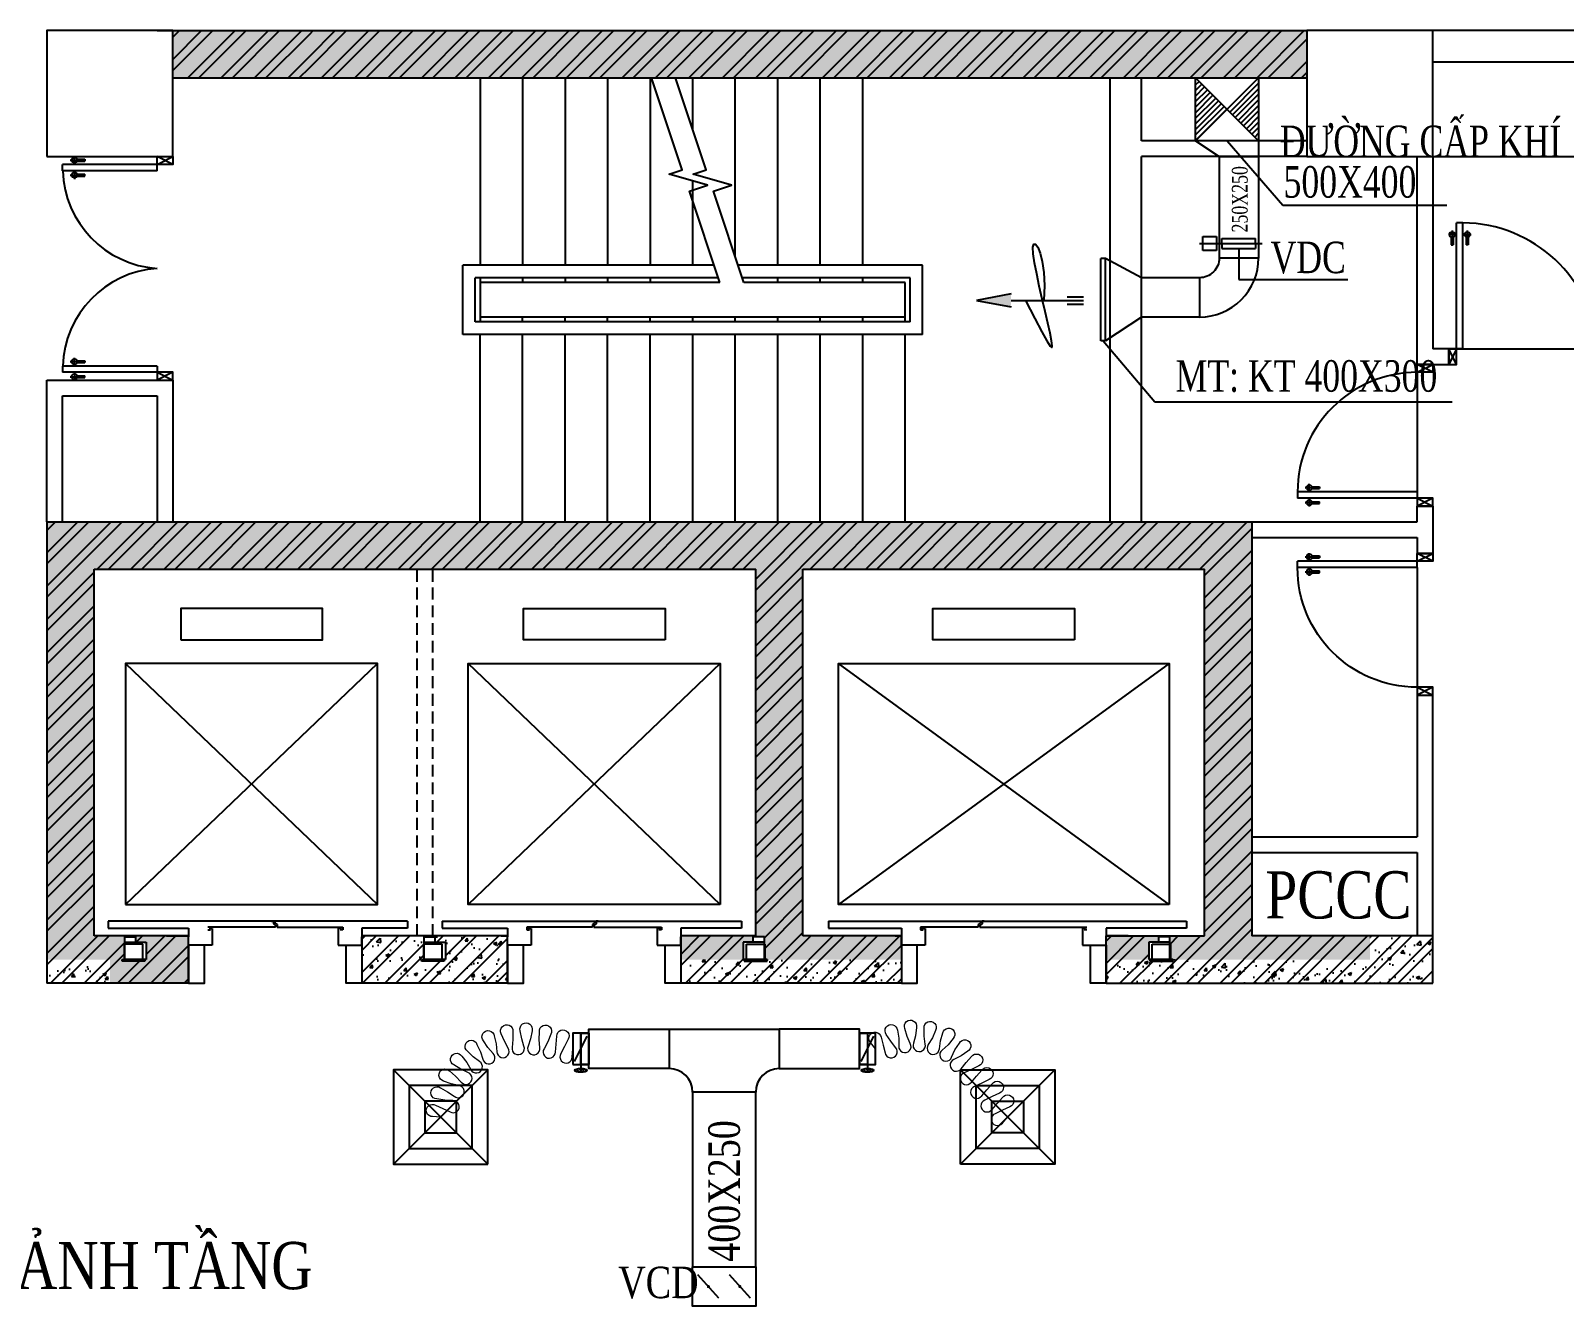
# Model space of a CAD drawing. Header units: metres. Extents: x 352651 to 1421851, y -87441 to -24441.
# Drawn here: x 1094679 to 1104416, y -56524 to -48460 of the extents above; entities that cross this region are included whole.
import ezdxf
from ezdxf.enums import TextEntityAlignment as Align

# ---------------------------------------------------------------- set-up
doc = ezdxf.new("R2010")
doc.units = ezdxf.units.M
doc.header["$LTSCALE"] = 300
doc.header["$MEASUREMENT"] = 0
doc.linetypes.add('DASHED2', pattern=[0.375, 0.25, -0.125])
for name, color, linetype in [('CUA', 8, 'CONTINUOUS'), ('CUAGIO', 2, 'CONTINUOUS'), ('HATCH', 145, 'CONTINUOUS'), ('KHUAT', 8, 'DASHED2'), ('TEXT', 4, 'CONTINUOUS'), ('THAY', 9, 'CONTINUOUS'), ('TUONG', 7, 'CONTINUOUS'), ('vach', 6, 'CONTINUOUS')]:
    doc.layers.add(name, color=color, linetype=linetype)
doc.layers.add('noi mem', color=5, linetype='BATTING', lineweight=0)
doc.styles.add('chu thich', font='vntimeh.shx', dxfattribs={"width": 0.8})
doc.styles.add('PHU', font='vntimeh.shx', dxfattribs={"width": 0.8})
doc.styles.add('VNCC-RMD', font='vntimeh.shx', dxfattribs={"width": 0.75, "height": 300, "bigfont": 'vns.shx'})
doc.linetypes.add('BATTING', pattern='A,0.0001,-0.1,[134,ltypeshp.shx,S=0.1,R=0,X=-0.1,Y=0],-0.2,[134,ltypeshp.shx,S=0.1,R=180,X=0.1,Y=0],-0.1', length=0.4001)
pattern_1 = [(45, (622949.62, -347750.56), (-106.066017, 106.066017), []), (45, (623020.34, -347750.56), (-106.066017, 106.066017), [])]
pattern_2 = [(50, (622949.62, -347750.56), (215.178055, -18.82564), [22.5, -247.5]), (355, (622949.62, -347750.56), (-41.6254, 225.65764), [18, -198]), (100.4514, (622967.56, -347752.12), (173.552815, 206.83186), [19.12206, -210.34263]), (46.1842, (622949.62, -347690.56), (320.17231, -49.6557), [33.75, -371.25]), (96.6356, (622976.3, -347694.7), (280.39881, 292.23536), [28.68309, -315.5139]), (351.1842, (622949.62, -347690.56), (280.39858, 292.23558), [27, -297]), (21, (622979.62, -347705.56), (179.072116, -120.785667), [22.5, -247.5]), (326, (622979.62, -347705.56), (72.9946, 217.54501), [18, -198]), (71.4514, (622994.55, -347715.62), (252.06679, 96.75915), [19.12206, -210.34263]), (37.5, (622949.624, -347750.556), (3.647957, 99.868156), [0, -195.6, 0, -201, 0, -198.75]), (7.5, (622949.62, -347750.56), (78.920861, 118.323514), [0, -114.6, 0, -191.1, 0, -75.75]), (327.5, (622882.724, -347750.556), (160.146731, -6.766462), [0, -75, 0, -234, 0, -310.5]), (317.5, (622852.72, -347750.56), (174.95585, 30.031495), [0, -97.5, 0, -155.4, 0, -220.5])]

# ---------------------------------------------------------------- blocks, each defined once
blk = doc.blocks.new('c900')
at = {"layer": 'CUA', "ltscale": 0.2}
for p, q in [((46.9, 785.3), (-2.3, 785.3)), ((22.3, 811.5), (22.3, 756.6)), ((50, 100), (50, 860)), ((90, 860), (50, 860)), ((90, 100), (90, 860)), ((93.1, 785.3), (142.3, 785.3)), ((117.7, 811.5), (117.7, 756.6)), ((16.3, 769.1), (16.3, 719.8)), ((16.3, 719.8), (28.2, 719.8)), ((28.2, 769.1), (28.2, 719.8)), ((111.8, 769.1), (111.8, 719.8)), ((123.7, 719.8), (111.8, 719.8)), ((123.7, 769.1), (123.7, 719.8)), ((50, 100), (0, 0)), ((50, 0), (0, 100)), ((50, 0), (50, 100)), ((90, 100), (50, 100)), ((850, 0), (850, 100)), ((850, 0), (900, 100)), ((850, 100), (900, 0)), ((50, 0), (50, 0)), ((850, 0), (850, 0))]:
    blk.add_line(p, q, dxfattribs=at)
for points in [[(50, 100), (0, 100), (0, 0), (50, 0)], [(850, 100), (900, 100), (900, 0), (850, 0)]]:
    blk.add_lwpolyline(points, close=True, dxfattribs=at)
for centre in [(22.3, 785.3), (117.7, 785.3)]:
    blk.add_circle(centre, 17.3, dxfattribs=at)
blk.add_arc((90, 100), 760, 0, 90, dxfattribs=at)
blk = doc.blocks.new('c1000')
at = {"layer": 'CUA', "ltscale": 0.2}
for p, q in [((50, 100), (50, 900)), ((90, 900), (50, 900)), ((90, 100), (90, 900)), ((46.9, 825.3), (-2.3, 825.3)), ((16.3, 809.1), (16.3, 759.8)), ((22.3, 851.5), (22.3, 796.6)), ((28.2, 809.1), (28.2, 759.8)), ((93.1, 825.3), (142.3, 825.3)), ((111.8, 809.1), (111.8, 759.8)), ((117.7, 851.5), (117.7, 796.6)), ((123.7, 809.1), (123.7, 759.8)), ((16.3, 759.8), (28.2, 759.8)), ((123.7, 759.8), (111.8, 759.8)), ((50, 100), (0, 0)), ((50, 0), (0, 100)), ((50, 0), (50, 100)), ((90, 100), (50, 100)), ((950, 0), (950, 100)), ((950, 0), (1000, 100)), ((950, 100), (1000, 0)), ((50, 0), (50, 0)), ((950, 0), (950, 0))]:
    blk.add_line(p, q, dxfattribs=at)
for points in [[(50, 100), (0, 100), (0, 0), (50, 0)], [(950, 100), (1000, 100), (1000, 0), (950, 0)]]:
    blk.add_lwpolyline(points, close=True, dxfattribs=at)
for centre in [(22.3, 825.3), (117.7, 825.3)]:
    blk.add_circle(centre, 17.3, dxfattribs=at)
blk.add_arc((80.9, 27.6), 872.2, 4.75896, 89.39897, dxfattribs=at)
blk = doc.blocks.new('cot1')
at = {"layer": 'vach'}
blk.add_lwpolyline([(-400, -400), (400, -400), (400, 400), (-400, 400)], close=True, dxfattribs=at)
blk = doc.blocks.new('SAD')
at = {"layer": 'CUAGIO', "color": 8}
for p, q in [((-300, -300), (300, 300)), ((300, -300), (-300, 300))]:
    blk.add_line(p, q, dxfattribs=at)
at = {"layer": 'CUAGIO'}
blk.add_lwpolyline([(300, -300), (300, 300), (-300, 300), (-300, -300)], close=True, dxfattribs=at)
at = {"layer": 'CUAGIO', "color": 8}
for points in [[(200, -200), (200, 200), (-200, 200), (-200, -200)], [(100, -100), (100, 100), (-100, 100), (-100, -100)]]:
    blk.add_lwpolyline(points, close=True, dxfattribs=at)
blk = doc.blocks.new('1-van gio D200')
at = {"layer": 'CUAGIO'}
h = blk.add_hatch(dxfattribs=at)
h.set_pattern_fill('ANSI31', color=256, scale=100, style=0)
edge = h.paths.add_edge_path()
edge.add_ellipse((486127, -58494), major_axis=(-38.1, 0), ratio=0.310482, start_angle=0, end_angle=360, ccw=False)
for p, q in [((486167, -58437.3), (486087.1, -58277.5)), ((486127, -58257.4), (486127, -58494))]:
    blk.add_line(p, q, dxfattribs=at)
at = {"layer": 'CUAGIO', "const_width": 3}
for points in [[(486127, -58457.4), (486177, -58457.4), (486177, -58257.4), (486077, -58257.4), (486077, -58457.4), (486127, -58457.4)], [(486167, -58437.3), (486087.1, -58277.5)], [(486127, -58257.4), (486127, -58494)]]:
    blk.add_lwpolyline(points, dxfattribs=at)
at = {"layer": 'CUAGIO'}
blk.add_lwpolyline([(486177, -58457.4), (486077, -58457.4), (486077, -58257.4), (486177, -58257.4)], close=True, dxfattribs=at)
at = {"layer": 'CUAGIO', "const_width": 5.35}
blk.add_lwpolyline([(486130.7, -58357.4, -1), (486123.3, -58357.4, -1)], format="xyb", close=True, dxfattribs=at)
at = {"layer": 'CUAGIO', "extrusion": (0, 0, -1)}
blk.add_ellipse((486127, -58494), major_axis=(-38.1, 0), ratio=0.310482, start_param=-1.570796, end_param=4.712389, dxfattribs=at)
blk = doc.blocks.new('tang ap cau thang')
at = {"layer": 'CUAGIO', "linetype": 'ByBlock', "ltscale": 1.5}
h = blk.add_hatch(dxfattribs=at)
h.set_pattern_fill('ANSI31', color=256, scale=200, style=0)
h.set_pattern_definition([(45, (0, 49505.64), (-17.6776695, 17.6776695), [])])
h.paths.add_polyline_path([(839475.9, 669.4), (839275.9, 469.4), (839475.9, 269.4)])
h.paths.add_polyline_path([(839075.9, 669.4), (839075.9, 269.4), (839275.9, 469.4)])
at = {"layer": 'CUAGIO'}
blk.add_hatch(color=1, dxfattribs=at).paths.add_polyline_path([(837685.1, -743.8), (837904.6, -702.8), (837904.6, -743.8), (837904.6, -784.8)])
at = {"layer": 'CUAGIO', "linetype": 'ByBlock', "ltscale": 1.5}
for p, q in [((839475.9, 669.4), (839075.9, 269.4)), ((839075.9, 669.4), (839475.9, 269.4))]:
    blk.add_line(p, q, dxfattribs=at)
at = {"layer": 'CUAGIO', "ltscale": 1.5}
for p, q in [((839075.9, 269.4), (839225.9, 169.4)), ((839475.9, 269.4), (839475.9, -474.9)), ((839225.9, 169.4), (839225.9, -474.9)), ((839225.9, 169.4), (839475.9, 169.4))]:
    blk.add_line(p, q, dxfattribs=at)
at = {"layer": 'CUAGIO', "color": 1}
for p, q in [((839101.2, -382.4), (839499.5, -382.4)), ((839122.5, -426.1), (839122.5, -338.7)), ((839122.5, -338.7), (839209.8, -338.7)), ((839209.8, -338.7), (839209.8, -426.1)), ((839242.9, -351.6), (839457, -351.6)), ((839242.9, -382.4), (839242.9, -351.6)), ((839242.9, -382.4), (839242.9, -413.2)), ((839457, -382.4), (839457, -351.6)), ((839457, -382.4), (839457, -413.2)), ((838503.2, -1000.4), (838503.2, -477.2)), ((839209.8, -426.1), (839122.5, -426.1)), ((839242.9, -413.2), (839457, -413.2)), ((837904.6, -702.8), (837685.1, -743.8)), ((837685.1, -743.8), (837904.6, -784.8)), ((837904.6, -743.8), (838364.3, -743.8)), ((838261.3, -720.9), (838364.3, -720.9)), ((838261.3, -766.7), (838364.3, -766.7))]:
    blk.add_line(p, q, dxfattribs=at)
at = {"layer": 'CUAGIO'}
for p, q in [((838474.1, -1000.4), (838474.1, -477.2)), ((838503.2, -477.2), (838474.1, -477.2)), ((838733.2, -599.9), (838503.2, -477.2)), ((838733.2, -849.9), (838733.2, -599.9)), ((839100.9, -599.9), (838733.2, -599.9)), ((838733.2, -849.9), (838503.2, -1000.4)), ((839100.9, -849.9), (838733.2, -849.9)), ((838503.2, -1000.4), (838474.1, -1000.4))]:
    blk.add_line(p, q, dxfattribs=at)
at = {"layer": 'CUAGIO', "ltscale": 1.5}
blk.add_lwpolyline([(839075.9, 669.4), (839475.9, 669.4), (839475.9, 269.4), (839075.9, 269.4)], close=True, dxfattribs=at)
at = {"layer": 'CUAGIO', "color": 1}
blk.add_lwpolyline([(837996.9, -743.8), (838055.1, -857.9), (838099.5, -943), (838131.5, -1000.9), (838152.4, -1033.6), (838163.6, -1043.1), (838166.3, -1031.4), (838162, -1000.4), (838152, -952.1), (838137.7, -888.9), (838120.5, -815), (838102.1, -735), (838083.8, -653.6), (838067.3, -575.4), (838054.1, -505), (838045.7, -447.1), (838043.6, -406.3), (838048.7, -386.3), (838059.4, -386.7), (838073.4, -406.2), (838088.5, -443.5), (838102.3, -497.2), (838112.6, -566), (838117, -648.7), (838113.4, -743.8)], dxfattribs=at)
at = {"layer": 'CUAGIO', "ltscale": 1.5}
blk.add_lwpolyline([(839100.9, -599.9), (839100.9, -849.9), (839100.9, -849.9, 0.414214), (839475.9, -474.9), (839475.9, -474.9), (839225.9, -474.9, -0.414214), (839100.9, -599.9)], format="xyb", close=True, dxfattribs=at)

msp = doc.modelspace()

# ---------------------------------------------------------------- hatches: boundary and pattern name
at = {"layer": 'HATCH', "linetype": 'Continuous'}
h = msp.add_hatch(dxfattribs=at)
h.set_pattern_fill('ANSI32,_O', color=256, scale=400)
h.set_pattern_definition(pattern_1)
h.paths.add_polyline_path([(1096448.3, -48459.6), (1095582.1, -48459.6), (1095582.1, -48759.6), (1096448.3, -48759.6)])
h = msp.add_hatch(dxfattribs=at)
h.set_pattern_fill('AR-CONC,_O', color=256, scale=30)
h.set_pattern_definition(pattern_2)
h.paths.add_polyline_path([(1102782.1, -48459.6), (1096448.3, -48459.6), (1096448.3, -48759.6), (1102782.1, -48759.6)])
h.paths.add_polyline_path([(1096448.3, -48459.6), (1095582.1, -48459.6), (1095582.1, -48759.6), (1096448.3, -48759.6)])
h = msp.add_hatch(dxfattribs=at)
h.set_pattern_fill('ANSI32,_O', color=256, scale=400)
h.set_pattern_definition(pattern_1)
h.paths.add_polyline_path([(1102782.1, -48459.6), (1096448.3, -48459.6), (1096448.3, -48759.6), (1102782.1, -48759.6)])
h = msp.add_hatch(dxfattribs=at)
h.set_pattern_fill('ANSI32,_O', color=256, scale=400)
h.set_pattern_definition(pattern_1)
h.paths.add_polyline_path([(1102432.1, -51579.6), (1096448.3, -51579.6), (1096448.3, -51879.6), (1099282.1, -51879.6), (1099282.1, -54215.6), (1099337.1, -54215.6), (1099337.1, -54249.6), (1099337.1, -54261.6), (1099340.6, -54261.6), (1099340.6, -54359.6), (1099354.6, -54359.6), (1100207.1, -54359.6), (1100207.1, -54209.6), (1099582.1, -54209.6), (1099582.1, -51879.6), (1102132.1, -51879.6), (1102132.1, -54209.6), (1101912.1, -54209.6), (1101912.1, -54249.6), (1101912.1, -54261.6), (1101915.6, -54261.6), (1101915.6, -54359.6), (1101929.6, -54359.6), (1103182.1, -54359.6), (1103182.1, -54209.6), (1102432.1, -54209.6)])
h.paths.add_polyline_path([(1096448.3, -51579.6), (1095182.1, -51579.6), (1095182.1, -51879.6), (1096448.3, -51879.6)])
h.paths.add_polyline_path([(1095182.1, -51579.6), (1094782.1, -51579.6), (1094782.1, -54359.6), (1095182.1, -54359.6), (1095182.1, -54209.6), (1095082.1, -54209.6), (1095082.1, -51879.6), (1095182.1, -51879.6)])
h.paths.add_polyline_path([(1095682.1, -54359.6), (1095404.6, -54359.6), (1095404.6, -54369.6), (1095259.6, -54369.6), (1095259.6, -54359.6), (1095182.1, -54359.6), (1095182.1, -54509.6), (1095682.1, -54509.6)])
h.paths.add_polyline_path([(1095182.1, -54359.6), (1094782.1, -54359.6), (1094782.1, -54509.6), (1095182.1, -54509.6)])
h.paths.add_polyline_path([(1095682.1, -54209.6), (1095542.1, -54209.6), (1095347.1, -54209.6), (1095347.1, -54249.6), (1095412.1, -54249.6), (1095412.1, -54359.6), (1095682.1, -54359.6)])
h.paths.add_polyline_path([(1097173.6, -54261.6), (1097177.1, -54261.6), (1097177.1, -54249.6), (1097177.1, -54209.6), (1096782.1, -54209.6), (1096782.1, -54267.6), (1096782.1, -54359.6), (1097173.6, -54359.6)], flags=17)
h.paths.add_polyline_path([(1097707.1, -54359.6), (1097304.6, -54359.6), (1097304.6, -54369.6), (1097159.6, -54369.6), (1097159.6, -54359.6), (1096782.1, -54359.6), (1096782.1, -54509.6), (1097707.1, -54509.6)])
h.paths.add_polyline_path([(1097707.1, -54209.6), (1097247.1, -54209.6), (1097247.1, -54249.6), (1097312.1, -54249.6), (1097312.1, -54359.6), (1097707.1, -54359.6)], flags=17)
h.paths.add_polyline_path([(1099202.1, -54249.6), (1099267.1, -54249.6), (1099267.1, -54209.6), (1098807.1, -54209.6), (1098807.1, -54359.6), (1099202.1, -54359.6)], flags=17)
h.paths.add_polyline_path([(1100207.1, -54359.6), (1099354.6, -54359.6), (1099354.6, -54369.6), (1099209.6, -54369.6), (1099209.6, -54359.6), (1099202.1, -54359.6), (1098807.1, -54359.6), (1098807.1, -54509.6), (1100207.1, -54509.6)])
h.paths.add_polyline_path([(1101777.1, -54249.6), (1101842.1, -54249.6), (1101842.1, -54209.6), (1101507.1, -54209.6), (1101507.1, -54267.6), (1101507.1, -54359.6), (1101777.1, -54359.6)], flags=17)
h.paths.add_polyline_path([(1103182.1, -54359.6), (1101929.6, -54359.6), (1101929.6, -54369.6), (1101784.6, -54369.6), (1101784.6, -54359.6), (1101777.1, -54359.6), (1101507.1, -54359.6), (1101507.1, -54509.6), (1103182.1, -54509.6)])
h.paths.add_polyline_path([(1103582.1, -54209.6), (1103182.1, -54209.6), (1103182.1, -54359.6), (1103582.1, -54359.6)])
h.paths.add_polyline_path([(1103582.1, -54359.6), (1103182.1, -54359.6), (1103182.1, -54509.6), (1103582.1, -54509.6)])
h = msp.add_hatch(dxfattribs=at)
h.set_pattern_fill('AR-CONC,_O', color=256, scale=30)
h.set_pattern_definition(pattern_2)
h.paths.add_polyline_path([(1102432.1, -51579.6), (1096448.3, -51579.6), (1096448.3, -51879.6), (1099282.1, -51879.6), (1099282.1, -54209.6), (1098807.1, -54209.6), (1098807.1, -54359.6), (1099202.1, -54359.6), (1099202.1, -54249.6), (1099267.1, -54249.6), (1099267.1, -54215.6), (1099337.1, -54215.6), (1099337.1, -54249.6), (1099337.1, -54261.6), (1099340.6, -54261.6), (1099340.6, -54359.6), (1099354.6, -54359.6), (1100207.1, -54359.6), (1100207.1, -54209.6), (1099582.1, -54209.6), (1099582.1, -51879.6), (1102132.1, -51879.6), (1102132.1, -54209.6), (1101507.1, -54209.6), (1101507.1, -54215.6), (1101507.1, -54267.6), (1101507.1, -54359.6), (1101777.1, -54359.6), (1101777.1, -54249.6), (1101842.1, -54249.6), (1101842.1, -54215.6), (1101912.1, -54215.6), (1101912.1, -54249.6), (1101912.1, -54261.6), (1101915.6, -54261.6), (1101915.6, -54359.6), (1101929.6, -54359.6), (1103182.1, -54359.6), (1103182.1, -54209.6), (1102432.1, -54209.6)])
h.paths.add_polyline_path([(1096448.3, -51579.6), (1095182.1, -51579.6), (1095182.1, -51879.6), (1096448.3, -51879.6)])
h.paths.add_polyline_path([(1095182.1, -51579.6), (1094782.1, -51579.6), (1094782.1, -54359.6), (1095182.1, -54359.6), (1095182.1, -54209.6), (1095082.1, -54209.6), (1095082.1, -51879.6), (1095182.1, -51879.6)])
h.paths.add_polyline_path([(1095682.1, -54359.6), (1095404.6, -54359.6), (1095404.6, -54369.6), (1095259.6, -54369.6), (1095259.6, -54359.6), (1095182.1, -54359.6), (1095182.1, -54509.6), (1095682.1, -54509.6)])
h.paths.add_polyline_path([(1095682.1, -54209.6), (1095542.1, -54209.6), (1095182.1, -54209.6), (1095182.1, -54359.6), (1095273.6, -54359.6), (1095273.6, -54261.6), (1095277.1, -54261.6), (1095277.1, -54249.6), (1095277.1, -54215.6), (1095347.1, -54215.6), (1095347.1, -54249.6), (1095412.1, -54249.6), (1095412.1, -54359.6), (1095682.1, -54359.6)])
at = {"layer": 'THAY', "linetype": 'Continuous'}
h = msp.add_hatch(dxfattribs=at)
h.set_pattern_fill('ANSI32,_O', color=256, scale=400)
h.set_pattern_definition(pattern_1)
h.paths.add_polyline_path([(1095273.6, -54261.6), (1095277.1, -54261.6), (1095277.1, -54249.6), (1095277.1, -54209.6), (1095182.1, -54209.6), (1095182.1, -54359.6), (1095273.6, -54359.6)])
h = msp.add_hatch(dxfattribs=at)
h.set_pattern_fill('AR-CONC,_O', color=256, scale=30)
h.set_pattern_definition(pattern_2)
h.paths.add_polyline_path([(1097173.6, -54261.6), (1097177.1, -54261.6), (1097177.1, -54249.6), (1097177.1, -54215.6), (1097247.1, -54215.6), (1097247.1, -54249.6), (1097312.1, -54249.6), (1097312.1, -54359.6), (1097707.1, -54359.6), (1097707.1, -54209.6), (1096782.1, -54209.6), (1096782.1, -54215.6), (1096782.1, -54267.6), (1096782.1, -54359.6), (1097173.6, -54359.6)])
h.paths.add_polyline_path([(1097707.1, -54359.6), (1097304.6, -54359.6), (1097304.6, -54369.6), (1097159.6, -54369.6), (1097159.6, -54359.6), (1096782.1, -54359.6), (1096782.1, -54509.6), (1097707.1, -54509.6)])
h.paths.add_polyline_path([(1100207.1, -54359.6), (1099354.6, -54359.6), (1099354.6, -54369.6), (1099209.6, -54369.6), (1099209.6, -54359.6), (1099202.1, -54359.6), (1098807.1, -54359.6), (1098807.1, -54509.6), (1100207.1, -54509.6)])
h = msp.add_hatch(dxfattribs=at)
h.set_pattern_fill('AR-CONC,_O', color=256, scale=30)
h.set_pattern_definition(pattern_2)
h.paths.add_polyline_path([(1103582.1, -54209.6), (1103182.1, -54209.6), (1103182.1, -54359.6), (1103582.1, -54359.6)])
h.paths.add_polyline_path([(1103582.1, -54359.6), (1103182.1, -54359.6), (1103182.1, -54509.6), (1103582.1, -54509.6)])
h.paths.add_polyline_path([(1103182.1, -54359.6), (1101929.6, -54359.6), (1101929.6, -54369.6), (1101784.6, -54369.6), (1101784.6, -54359.6), (1101777.1, -54359.6), (1101507.1, -54359.6), (1101507.1, -54509.6), (1103182.1, -54509.6)])
h = msp.add_hatch(dxfattribs=at)
h.set_pattern_fill('AR-CONC,_O', color=256, scale=30)
h.set_pattern_definition(pattern_2)
h.paths.add_polyline_path([(1095182.1, -54509.6), (1095182.1, -54359.6), (1094782.1, -54359.6), (1094782.1, -54509.6)])

# ---------------------------------------------------------------- linework, layer by layer
at = {"layer": 'CUA', "ltscale": 0.2}
for p, q in [((1094956.8, -49306.5), (1094956.8, -49257.3)), ((1094956.8, -49306.5), (1094956.8, -49257.3)), ((1095482.1, -49309.6), (1095582.1, -49259.6)), ((1095582.1, -49309.6), (1095482.1, -49259.6)), ((1095482.1, -49309.6), (1095582.1, -49259.6)), ((1095582.1, -49309.6), (1095482.1, -49259.6)), ((1095482.1, -49309.6), (1094882.1, -49309.6)), ((1094882.1, -49349.6), (1094882.1, -49309.6)), ((1095482.1, -49309.6), (1094882.1, -49309.6)), ((1094882.1, -49349.6), (1094882.1, -49309.6)), ((1095482.1, -49349.6), (1094882.1, -49349.6)), ((1095482.1, -49349.6), (1094882.1, -49349.6)), ((1094930.7, -49281.8), (1094985.5, -49281.8)), ((1094930.7, -49281.8), (1094985.5, -49281.8)), ((1094956.8, -49352.7), (1094956.8, -49401.9)), ((1094956.8, -49352.7), (1094956.8, -49401.9)), ((1094973.1, -49275.9), (1095022.3, -49275.9)), ((1094973.1, -49275.9), (1095022.3, -49275.9)), ((1094973.1, -49287.7), (1095022.3, -49287.7)), ((1094973.1, -49287.7), (1095022.3, -49287.7)), ((1095022.3, -49275.9), (1095022.3, -49287.7)), ((1095022.3, -49275.9), (1095022.3, -49287.7)), ((1095582.1, -49309.6), (1095482.1, -49309.6)), ((1095482.1, -49349.6), (1095482.1, -49309.6)), ((1095582.1, -49309.6), (1095482.1, -49309.6)), ((1095482.1, -49349.6), (1095482.1, -49309.6)), ((1095582.1, -49309.6), (1095582.1, -49309.6)), ((1095582.1, -49309.6), (1095582.1, -49309.6)), ((1094930.7, -49377.3), (1094985.5, -49377.3)), ((1094930.7, -49377.3), (1094985.5, -49377.3)), ((1094973.1, -49371.4), (1095022.3, -49371.4)), ((1094973.1, -49371.4), (1095022.3, -49371.4)), ((1094973.1, -49383.2), (1095022.3, -49383.2)), ((1094973.1, -49383.2), (1095022.3, -49383.2)), ((1095022.3, -49383.2), (1095022.3, -49371.4)), ((1095022.3, -49383.2), (1095022.3, -49371.4)), ((1095482.1, -50589.6), (1094882.1, -50589.6)), ((1094882.1, -50589.6), (1094882.1, -50629.6)), ((1095482.1, -50589.6), (1094882.1, -50589.6)), ((1094882.1, -50589.6), (1094882.1, -50629.6)), ((1095482.1, -50629.6), (1094882.1, -50629.6)), ((1095482.1, -50629.6), (1094882.1, -50629.6)), ((1094930.7, -50561.8), (1094985.5, -50561.8)), ((1094930.7, -50561.8), (1094985.5, -50561.8)), ((1094956.8, -50586.5), (1094956.8, -50537.3)), ((1094956.8, -50586.5), (1094956.8, -50537.3)), ((1094973.1, -50555.9), (1095022.3, -50555.9)), ((1094973.1, -50555.9), (1095022.3, -50555.9)), ((1094973.1, -50567.7), (1095022.3, -50567.7)), ((1094973.1, -50567.7), (1095022.3, -50567.7)), ((1095022.3, -50555.9), (1095022.3, -50567.7)), ((1095022.3, -50555.9), (1095022.3, -50567.7)), ((1095482.1, -50589.6), (1095482.1, -50629.6)), ((1095482.1, -50589.6), (1095482.1, -50629.6)), ((1095582.1, -50629.6), (1095482.1, -50629.6)), ((1095482.1, -50629.6), (1095582.1, -50679.6)), ((1095582.1, -50629.6), (1095482.1, -50679.6)), ((1095582.1, -50629.6), (1095482.1, -50629.6)), ((1095482.1, -50629.6), (1095582.1, -50679.6)), ((1095582.1, -50629.6), (1095482.1, -50679.6)), ((1095582.1, -50629.6), (1095582.1, -50629.6)), ((1095582.1, -50629.6), (1095582.1, -50629.6)), ((1094930.7, -50657.3), (1094985.5, -50657.3)), ((1094930.7, -50657.3), (1094985.5, -50657.3)), ((1094956.8, -50632.7), (1094956.8, -50681.9)), ((1094956.8, -50632.7), (1094956.8, -50681.9)), ((1094973.1, -50651.4), (1095022.3, -50651.4)), ((1094973.1, -50651.4), (1095022.3, -50651.4)), ((1094973.1, -50663.2), (1095022.3, -50663.2)), ((1094973.1, -50663.2), (1095022.3, -50663.2)), ((1095022.3, -50663.2), (1095022.3, -50651.4)), ((1095022.3, -50663.2), (1095022.3, -50651.4))]:
    msp.add_line(p, q, dxfattribs=at)
at = {"layer": 'CUA', "linetype": 'Continuous'}
msp.add_line((1103582.1, -49259.6), (1105882.1, -49259.6), dxfattribs=at)
at = {"layer": 'CUA', "ltscale": 0.2}
for points in [[(1095482.1, -49309.6), (1095482.1, -49259.6), (1095582.1, -49259.6), (1095582.1, -49309.6)], [(1095482.1, -49309.6), (1095482.1, -49259.6), (1095582.1, -49259.6), (1095582.1, -49309.6)], [(1095482.1, -50629.6), (1095482.1, -50679.6), (1095582.1, -50679.6), (1095582.1, -50629.6)], [(1095482.1, -50629.6), (1095482.1, -50679.6), (1095582.1, -50679.6), (1095582.1, -50629.6)]]:
    msp.add_lwpolyline(points, close=True, dxfattribs=at)
for centre in [(1094956.8, -49281.8), (1094956.8, -49281.8), (1094956.8, -49377.3), (1094956.8, -49377.3), (1094956.8, -50561.8), (1094956.8, -50561.8), (1094956.8, -50657.3), (1094956.8, -50657.3)]:
    msp.add_circle(centre, 17.3, dxfattribs=at)
for centre, start, end in [((1095525.3, -49327.7), 181.94497, 266.15278), ((1095525.3, -49327.7), 181.94497, 266.15278), ((1095525.3, -50611.4), 93.84722, 178.05503), ((1095525.3, -50611.4), 93.84722, 178.05503)]:
    msp.add_arc(centre, 643.3, start, end, dxfattribs=at)
at = {"layer": 'CUAGIO', "linetype": 'ByBlock', "ltscale": 1.5}
for p, q in [((1102274.9, -49159.5), (1102628.3, -49568.2)), ((1102628.3, -49568.2), (1103670, -49568.2)), ((1102348.9, -49842.2), (1102348.9, -50039.6)), ((1102348.9, -50039.6), (1103040.9, -50039.6)), ((1101487.7, -50429.3), (1101816, -50816.5)), ((1101816, -50816.5), (1103703.4, -50816.5))]:
    msp.add_line(p, q, dxfattribs=at)
at = {"layer": 'CUAGIO', "ltscale": 1.5}
msp.add_line((1098732, -54801.5), (1099432, -54801.5), dxfattribs=at)
at = {"layer": 'CUAGIO', "color": 2}
for p, q in [((1098882, -55201.5), (1098882, -56311.5)), ((1099282, -56311.5), (1099282, -55201.5))]:
    msp.add_line(p, q, dxfattribs=at)
at = {"layer": 'CUAGIO'}
for p, q in [((1099282, -55201.5), (1098882, -55201.5)), ((1099048.9, -56510.7), (1098915, -56362.2)), ((1099248.9, -56510.7), (1099115, -56362.2))]:
    msp.add_line(p, q, dxfattribs=at)
for points in [[(1098732, -55051.5), (1098222, -55051.5), (1098222, -54801.5), (1098732, -54801.5)], [(1099432, -55051.5), (1099942, -55051.5), (1099942, -54801.5), (1099432, -54801.5)], [(1098172, -54826.5), (1098222, -54826.5), (1098222, -55026.5), (1098172, -55026.5)], [(1099942, -54826.5), (1099992, -54826.5), (1099992, -55026.5), (1099942, -55026.5)], [(1098882, -56311.5), (1099282, -56311.5), (1099282, -56561.5), (1098882, -56561.5)]]:
    msp.add_lwpolyline(points, close=True, dxfattribs=at)
at = {"layer": 'CUAGIO', "const_width": 10}
for points in [[(1098977, -56436.5, 1), (1098987, -56436.5, 1)], [(1099177, -56436.5, 1), (1099187, -56436.5, 1)]]:
    msp.add_lwpolyline(points, format="xyb", close=True, dxfattribs=at)
at = {"layer": 'CUAGIO'}
for centre, start, end in [((1098732, -55201.5), 0, 90), ((1099432, -55201.5), 90, 180)]:
    msp.add_arc(centre, 150, start, end, dxfattribs=at)
at = {"layer": 'KHUAT'}
for p, q in [((1097132.1, -54209.6), (1097132.1, -51879.6)), ((1097232.1, -54209.6), (1097232.1, -51879.6))]:
    msp.add_line(p, q, dxfattribs=at)
at = {"layer": 'noi mem', "linetype": 'ByBlock', "ltscale": 1.5}
for points in [[(1097282.1, -55359.6), (1097231.3, -55356.9, -1.333333), (1097249.4, -55284.1), (1097295.6, -55305.6), (1097341.6, -55327.1, 1.333333), (1097359.9, -55254.4), (1097309.1, -55251.6), (1097257.9, -55245, -1.333333), (1097281.3, -55173.8), (1097326.5, -55198.8), (1097367.4, -55227.9, 1.333333), (1097398.2, -55159.5), (1097349.3, -55148.1), (1097300.5, -55131, -1.333333), (1097338.3, -55066.2), (1097377.3, -55100.1), (1097411.2, -55137.1, 1.333333), (1097455.6, -55076.6), (1097410.2, -55055.3), (1097366.1, -55028.3, -1.333333), (1097416.6, -54972.9), (1097447.6, -55014.2), (1097473.1, -55057.4, 1.333333), (1097529.1, -55007.6), (1097489.1, -54977.2), (1097451.7, -54941.6, -1.333333), (1097512.6, -54897.9), (1097534.3, -54944.8), (1097550.2, -54992.4, 1.333333), (1097615.4, -54955.4), (1097582.6, -54917.3), (1097553.4, -54874.7, -1.333333), (1097622.2, -54844.7), (1097633.6, -54895.1), (1097639.2, -54945, 1.333333), (1097710.7, -54922.4), (1097686.6, -54878.3), (1097666.9, -54830.6, -1.333333), (1097740.4, -54815.6), (1097741, -54867.2), (1097736.1, -54917.2, 1.333333), (1097810.8, -54910), (1097796.4, -54861.9), (1097787.1, -54811.1, -1.333333), (1097862.1, -54811.8), (1097852, -54862.4), (1097836.7, -54910.2, 1.333333), (1097911.2, -54918.8), (1097907.2, -54868.7), (1097908.8, -54817.1, -1.333333), (1097982, -54833.5), (1097961.5, -54880.9), (1097938.5, -54926.3, 1.333333), (1098010.6, -54946.8), (1098015, -54896.1), (1098019.3, -54845.3, -1.333333), (1098091.5, -54865.8), (1098068.5, -54911.3), (1098045.5, -54956.7, 1.333333), (1098117.6, -54977.2), (1098122, -54926.5)], [(1100042, -54926.5), (1100010.6, -54886.2, -1.333333), (1100077.8, -54853), (1100090.6, -54902.5), (1100103.4, -54951.9, 1.333333), (1100170.7, -54918.8), (1100139.4, -54878.5), (1100111.5, -54834.6, -1.333333), (1100181.6, -54807.9), (1100190, -54859.2), (1100190.7, -54909.3, 1.333333), (1100263.9, -54892.8), (1100242.9, -54847.2), (1100228.5, -54797.3, -1.333333), (1100303.3, -54791.3), (1100297, -54842.9), (1100283.6, -54891.2, 1.333333), (1100358.4, -54895.9), (1100351.1, -54846.3), (1100351.3, -54794.3, -1.333333), (1100424.7, -54809.5), (1100404.2, -54857.3), (1100377.8, -54899.9, 1.333333), (1100448.3, -54925.4), (1100455.2, -54875.7), (1100470, -54825.8, -1.333333), (1100536.2, -54861.1), (1100503.1, -54901.2), (1100465.8, -54934.6, 1.333333), (1100526.3, -54978.9), (1100546.9, -54933.2), (1100575.1, -54889.5, -1.333333), (1100628.7, -54941.9), (1100585.7, -54971.1), (1100540.5, -54993.7, 1.333333), (1100587, -55052.5), (1100619.4, -55013.6), (1100652.9, -54975.2, -1.333333), (1100698.3, -55034.9), (1100652.2, -55056.9), (1100606.1, -55078.8, 1.333333), (1100651.4, -55138.6), (1100685, -55100.1), (1100718.5, -55061.6, -1.333333), (1100763.9, -55121.4), (1100717.8, -55143.4), (1100671.7, -55165.3, 1.333333), (1100717, -55225.1), (1100750.6, -55186.6), (1100784.1, -55148.1, -1.333333), (1100829.5, -55207.9), (1100783.4, -55229.8), (1100737.3, -55251.8, 1.333333), (1100782.6, -55311.6), (1100816.2, -55273.1), (1100849.8, -55234.6, -1.333333), (1100895.1, -55294.4), (1100849, -55316.3), (1100802.9, -55338.3, 1.333333), (1100848.2, -55398), (1100881.8, -55359.6)]]:
    msp.add_lwpolyline(points, format="xyb", dxfattribs=at)
at = {"layer": 'THAY'}
for p, q in [((1097532.1, -48759.6), (1097532.1, -49949.6)), ((1097802.1, -48759.6), (1097802.1, -49949.6)), ((1098072.1, -48759.6), (1098072.1, -49949.6)), ((1098342.1, -48759.6), (1098342.1, -49949.6)), ((1098612.1, -48759.6), (1098612.1, -49949.6)), ((1098882.1, -49084.1), (1098882.1, -48759.6)), ((1099152.1, -49894.7), (1099152.1, -48759.6)), ((1099422.1, -49949.6), (1099422.1, -48759.6)), ((1099692.1, -49949.6), (1099692.1, -48759.6)), ((1099962.1, -49949.6), (1099962.1, -48759.6)), ((1098882.1, -49949.6), (1098882.1, -49413.3)), ((1099017.9, -49949.6), (1097422.1, -49949.6)), ((1097422.1, -50389.6), (1097422.1, -49949.6)), ((1100342.1, -49949.6), (1099170.4, -49949.6)), ((1100342.1, -50389.6), (1100342.1, -49949.6)), ((1099044.6, -50029.6), (1097502.1, -50029.6)), ((1097502.1, -50309.6), (1097502.1, -50029.6)), ((1097532.1, -50029.6), (1097532.1, -50309.6)), ((1097802.1, -50029.6), (1097802.1, -50059.6)), ((1098072.1, -50029.6), (1098072.1, -50059.6)), ((1098342.1, -50029.6), (1098342.1, -50059.6)), ((1098612.1, -50029.6), (1098612.1, -50059.6)), ((1100262.1, -50029.6), (1099197.1, -50029.6)), ((1099422.1, -50059.6), (1099422.1, -50029.6)), ((1099692.1, -50059.6), (1099692.1, -50029.6)), ((1099962.1, -50059.6), (1099962.1, -50029.6)), ((1100262.1, -50309.6), (1100262.1, -50029.6)), ((1099054.6, -50059.6), (1097532.1, -50059.6)), ((1100232.1, -50059.6), (1099207, -50059.6)), ((1100232.1, -50309.6), (1100232.1, -50059.6)), ((1100262.1, -50309.6), (1097502.1, -50309.6)), ((1100232.1, -50279.6), (1097532.1, -50279.6)), ((1097802.1, -50309.6), (1097802.1, -50279.6)), ((1098072.1, -50309.6), (1098072.1, -50279.6)), ((1098342.1, -50309.6), (1098342.1, -50279.6)), ((1098612.1, -50309.6), (1098612.1, -50279.6)), ((1098882.1, -50309.6), (1098882.1, -50279.6)), ((1099152.1, -50309.6), (1099152.1, -50279.6)), ((1099422.1, -50309.6), (1099422.1, -50279.6)), ((1099692.1, -50309.6), (1099692.1, -50279.6)), ((1099962.1, -50309.6), (1099962.1, -50279.6)), ((1100342.1, -50389.6), (1097422.1, -50389.6)), ((1097532.1, -51579.6), (1097532.1, -50389.6)), ((1097802.1, -51579.6), (1097802.1, -50389.6)), ((1098072.1, -51579.6), (1098072.1, -50389.6)), ((1098342.1, -51579.6), (1098342.1, -50389.6)), ((1098612.1, -51579.6), (1098612.1, -50389.6)), ((1098882.1, -51579.6), (1098882.1, -50389.6)), ((1099152.1, -51579.6), (1099152.1, -50389.6)), ((1099422.1, -51579.6), (1099422.1, -50389.6)), ((1099692.1, -51579.6), (1099692.1, -50389.6)), ((1099962.1, -51579.6), (1099962.1, -50389.6)), ((1100232.1, -51579.6), (1100232.1, -50389.6)), ((1103682.1, -50479.6), (1104682.1, -50479.6)), ((1103482.1, -50629.6), (1103482.1, -51389.6)), ((1103482.1, -51869.6), (1103482.1, -52629.6)), ((1095282.1, -54009.6), (1096882.1, -52479.6)), ((1095282.1, -52479.6), (1096882.1, -54009.6)), ((1099057.1, -54009.6), (1097457.1, -52479.6)), ((1099057.1, -52479.6), (1097457.1, -54009.6)), ((1101907.1, -54009.6), (1099807.1, -52479.6)), ((1101907.1, -52479.6), (1099807.1, -54009.6)), ((1096232.1, -54114.6), (1095172.1, -54114.6)), ((1095172.1, -54114.6), (1095172.1, -54160.6)), ((1096207.1, -54115.6), (1096220.1, -54115.6)), ((1096220.1, -54115.6), (1096220.1, -54131.6)), ((1096220.1, -54131.6), (1096232.1, -54140.1)), ((1096230.1, -54115.6), (1096230.1, -54127.6)), ((1096232.1, -54115.6), (1096230.1, -54115.6)), ((1096230.1, -54127.6), (1096232.1, -54129)), ((1097072.1, -54114.6), (1096232.1, -54114.6)), ((1096232.1, -54115.6), (1096232.1, -54114.6)), ((1096257.1, -54115.6), (1096232.1, -54115.6)), ((1096232.1, -54129), (1096244.1, -54137.6)), ((1097072.1, -54114.6), (1097072.1, -54160.6)), ((1097292.1, -54114.6), (1098257.1, -54114.6)), ((1097292.1, -54114.6), (1097292.1, -54160.6)), ((1098232.1, -54115.6), (1098257.1, -54115.6)), ((1098257.1, -54129), (1098245.1, -54137.6)), ((1098257.1, -54114.6), (1099192.1, -54114.6)), ((1098257.1, -54115.6), (1098257.1, -54114.6)), ((1098257.1, -54115.6), (1098259.1, -54115.6)), ((1098259.1, -54127.6), (1098257.1, -54129)), ((1098269.1, -54131.6), (1098257.1, -54140.1)), ((1098259.1, -54115.6), (1098259.1, -54127.6)), ((1098282.1, -54115.6), (1098269.1, -54115.6)), ((1098269.1, -54115.6), (1098269.1, -54131.6)), ((1099192.1, -54114.6), (1099192.1, -54160.6)), ((1099745.4, -54114.6), (1099745.4, -54160.6)), ((1099745.4, -54114.6), (1100707.1, -54114.6)), ((1100682.1, -54115.6), (1100707.1, -54115.6)), ((1100707.1, -54129), (1100695.1, -54137.6)), ((1100707.1, -54114.6), (1102017.1, -54114.6)), ((1100707.1, -54115.6), (1100707.1, -54114.6)), ((1100707.1, -54115.6), (1100709.1, -54115.6)), ((1100709.1, -54127.6), (1100707.1, -54129)), ((1100719.1, -54131.6), (1100707.1, -54140.1)), ((1100709.1, -54115.6), (1100709.1, -54127.6)), ((1100732.1, -54115.6), (1100719.1, -54115.6)), ((1100719.1, -54115.6), (1100719.1, -54131.6)), ((1102017.1, -54114.6), (1102017.1, -54160.6)), ((1095172.1, -54160.6), (1095682.1, -54160.6)), ((1095277.1, -54249.6), (1095277.1, -54215.6)), ((1095277.1, -54215.6), (1095347.1, -54215.6)), ((1095347.1, -54249.6), (1095347.1, -54215.6)), ((1095542.1, -54209.6), (1095682.1, -54209.6)), ((1095682.1, -54160.6), (1095682.1, -54215.6)), ((1095682.1, -54267.6), (1095682.1, -54215.6)), ((1096232.1, -54153.6), (1095804.1, -54153.6)), ((1095804.1, -54170.6), (1095821.1, -54170.6)), ((1095812.1, -54162.1), (1095832.1, -54162.1)), ((1095832.1, -54162.1), (1095832.1, -54215.6)), ((1095832.1, -54215.6), (1095832.1, -54267.6)), ((1096232.1, -54140.1), (1096234.1, -54141.6)), ((1096234.1, -54153.6), (1096232.1, -54153.6)), ((1096234.1, -54141.6), (1096234.1, -54153.6)), ((1096244.1, -54137.6), (1096244.1, -54153.6)), ((1096244.1, -54153.6), (1096660.1, -54153.6)), ((1096632.1, -54162.1), (1096632.1, -54215.6)), ((1096652.1, -54162.1), (1096632.1, -54162.1)), ((1096632.1, -54215.6), (1096632.1, -54267.6)), ((1096660.1, -54170.6), (1096643.1, -54170.6)), ((1096660.1, -54153.6), (1096660.1, -54170.6)), ((1097072.1, -54160.6), (1096782.1, -54160.6)), ((1096782.1, -54160.6), (1096782.1, -54215.6)), ((1096822.1, -54209.6), (1096782.1, -54209.6)), ((1096782.1, -54267.6), (1096782.1, -54215.6)), ((1097177.1, -54249.6), (1097177.1, -54215.6)), ((1097177.1, -54215.6), (1097247.1, -54215.6)), ((1097247.1, -54249.6), (1097247.1, -54215.6)), ((1097292.1, -54160.6), (1097707.1, -54160.6)), ((1097667.1, -54209.6), (1097707.1, -54209.6)), ((1097707.1, -54160.6), (1097707.1, -54215.6)), ((1097707.1, -54267.6), (1097707.1, -54215.6)), ((1098245.1, -54153.6), (1097829.1, -54153.6)), ((1097829.1, -54153.6), (1097829.1, -54170.6)), ((1097829.1, -54170.6), (1097846.1, -54170.6)), ((1097837.1, -54162.1), (1097857.1, -54162.1)), ((1097857.1, -54162.1), (1097857.1, -54215.6)), ((1097857.1, -54215.6), (1097857.1, -54267.6)), ((1098245.1, -54137.6), (1098245.1, -54153.6)), ((1098257.1, -54140.1), (1098255.1, -54141.6)), ((1098255.1, -54141.6), (1098255.1, -54153.6)), ((1098255.1, -54153.6), (1098257.1, -54153.6)), ((1098257.1, -54153.6), (1098685.1, -54153.6)), ((1098677.1, -54162.1), (1098657.1, -54162.1)), ((1098657.1, -54162.1), (1098657.1, -54215.6)), ((1098657.1, -54215.6), (1098657.1, -54267.6)), ((1098685.1, -54170.6), (1098668.1, -54170.6)), ((1098685.1, -54153.6), (1098685.1, -54170.6)), ((1099192.1, -54160.6), (1098807.1, -54160.6)), ((1098807.1, -54160.6), (1098807.1, -54215.6)), ((1098947.1, -54209.6), (1098807.1, -54209.6)), ((1098807.1, -54267.6), (1098807.1, -54215.6)), ((1099267.1, -54249.6), (1099267.1, -54215.6)), ((1099337.1, -54215.6), (1099267.1, -54215.6)), ((1099337.1, -54249.6), (1099337.1, -54215.6)), ((1099745.4, -54160.6), (1100207.1, -54160.6)), ((1100167.1, -54209.6), (1100207.1, -54209.6)), ((1100207.1, -54160.6), (1100207.1, -54215.6)), ((1100207.1, -54267.6), (1100207.1, -54215.6)), ((1100695.1, -54153.6), (1100329.1, -54153.6)), ((1100329.1, -54153.6), (1100329.1, -54170.6)), ((1100329.1, -54170.6), (1100346.1, -54170.6)), ((1100337.1, -54162.1), (1100357.1, -54162.1)), ((1100357.1, -54162.1), (1100357.1, -54215.6)), ((1100357.1, -54215.6), (1100357.1, -54267.6)), ((1100695.1, -54137.6), (1100695.1, -54153.6)), ((1100707.1, -54140.1), (1100705.1, -54141.6)), ((1100705.1, -54141.6), (1100705.1, -54153.6)), ((1100705.1, -54153.6), (1100707.1, -54153.6)), ((1100707.1, -54153.6), (1101385.1, -54153.6)), ((1101377.1, -54162.1), (1101357.1, -54162.1)), ((1101357.1, -54162.1), (1101357.1, -54215.6)), ((1101357.1, -54215.6), (1101357.1, -54267.6)), ((1101385.1, -54170.6), (1101368.1, -54170.6)), ((1102017.1, -54160.6), (1101507.1, -54160.6)), ((1101507.1, -54160.6), (1101507.1, -54215.6)), ((1101647.1, -54209.6), (1101507.1, -54209.6)), ((1101507.1, -54267.6), (1101507.1, -54215.6)), ((1101842.1, -54249.6), (1101842.1, -54215.6)), ((1101912.1, -54215.6), (1101842.1, -54215.6)), ((1101912.1, -54249.6), (1101912.1, -54215.6)), ((1095273.6, -54261.6), (1095273.6, -54359.6)), ((1095390.6, -54261.6), (1095273.6, -54261.6)), ((1095277.1, -54359.6), (1095277.1, -54249.6)), ((1095277.1, -54249.6), (1095347.1, -54249.6)), ((1095347.1, -54249.6), (1095412.1, -54249.6)), ((1095390.6, -54359.6), (1095390.6, -54261.6)), ((1095412.1, -54249.6), (1095412.1, -54359.6)), ((1095832.1, -54267.6), (1095682.1, -54267.6)), ((1096632.1, -54267.6), (1096782.1, -54267.6)), ((1097173.6, -54261.6), (1097173.6, -54359.6)), ((1097290.6, -54261.6), (1097173.6, -54261.6)), ((1097177.1, -54359.6), (1097177.1, -54249.6)), ((1097177.1, -54249.6), (1097247.1, -54249.6)), ((1097247.1, -54249.6), (1097312.1, -54249.6)), ((1097290.6, -54359.6), (1097290.6, -54261.6)), ((1097312.1, -54249.6), (1097312.1, -54359.6)), ((1097857.1, -54267.6), (1097707.1, -54267.6)), ((1098657.1, -54267.6), (1098807.1, -54267.6)), ((1099202.1, -54249.6), (1099202.1, -54359.6)), ((1099267.1, -54249.6), (1099202.1, -54249.6)), ((1099223.6, -54359.6), (1099223.6, -54261.6)), ((1099223.6, -54261.6), (1099340.6, -54261.6)), ((1099337.1, -54249.6), (1099267.1, -54249.6)), ((1099337.1, -54359.6), (1099337.1, -54249.6)), ((1099340.6, -54261.6), (1099340.6, -54359.6)), ((1100357.1, -54267.6), (1100207.1, -54267.6)), ((1101357.1, -54267.6), (1101507.1, -54267.6)), ((1101777.1, -54249.6), (1101777.1, -54359.6)), ((1101842.1, -54249.6), (1101777.1, -54249.6)), ((1101798.6, -54359.6), (1101798.6, -54261.6)), ((1101798.6, -54261.6), (1101915.6, -54261.6)), ((1101912.1, -54249.6), (1101842.1, -54249.6)), ((1101912.1, -54359.6), (1101912.1, -54249.6)), ((1101915.6, -54261.6), (1101915.6, -54359.6)), ((1095259.6, -54359.6), (1095273.6, -54359.6)), ((1095259.6, -54369.6), (1095259.6, -54359.6)), ((1095404.6, -54369.6), (1095259.6, -54369.6)), ((1095273.6, -54359.6), (1095390.6, -54359.6)), ((1095412.1, -54359.6), (1095277.1, -54359.6)), ((1095412.1, -54359.6), (1095277.1, -54359.6)), ((1095390.6, -54359.6), (1095404.6, -54359.6)), ((1095404.6, -54359.6), (1095404.6, -54369.6)), ((1097159.6, -54359.6), (1097173.6, -54359.6)), ((1097159.6, -54369.6), (1097159.6, -54359.6)), ((1097304.6, -54369.6), (1097159.6, -54369.6)), ((1097173.6, -54359.6), (1097290.6, -54359.6)), ((1097312.1, -54359.6), (1097177.1, -54359.6)), ((1097312.1, -54359.6), (1097177.1, -54359.6)), ((1097290.6, -54359.6), (1097304.6, -54359.6)), ((1097304.6, -54359.6), (1097304.6, -54369.6)), ((1099202.1, -54359.6), (1099337.1, -54359.6)), ((1099202.1, -54359.6), (1099337.1, -54359.6)), ((1099209.6, -54359.6), (1099209.6, -54369.6)), ((1099223.6, -54359.6), (1099209.6, -54359.6)), ((1099209.6, -54369.6), (1099354.6, -54369.6)), ((1099340.6, -54359.6), (1099223.6, -54359.6)), ((1099354.6, -54359.6), (1099340.6, -54359.6)), ((1099354.6, -54369.6), (1099354.6, -54359.6)), ((1101777.1, -54359.6), (1101912.1, -54359.6)), ((1101777.1, -54359.6), (1101912.1, -54359.6)), ((1101784.6, -54359.6), (1101784.6, -54369.6)), ((1101798.6, -54359.6), (1101784.6, -54359.6)), ((1101784.6, -54369.6), (1101929.6, -54369.6)), ((1101915.6, -54359.6), (1101798.6, -54359.6)), ((1101929.6, -54359.6), (1101915.6, -54359.6)), ((1101929.6, -54369.6), (1101929.6, -54359.6))]:
    msp.add_line(p, q, dxfattribs=at)
for points in [[(1099054.6, -50059.6), (1098861, -49478.5), (1098976, -49440.2), (1098732.1, -49370.3), (1098815.7, -49342.5), (1098621.6, -48759.6)], [(1099207, -50059.6), (1099013.5, -49478.5), (1099128.4, -49440.2), (1098884.6, -49370.3), (1098968.2, -49342.5), (1098774, -48759.6)]]:
    msp.add_lwpolyline(points, dxfattribs=at)
for points in [[(1095632.1, -52329.6), (1096532.1, -52329.6), (1096532.1, -52129.6), (1095632.1, -52129.6)], [(1098707.1, -52329.6), (1097807.1, -52329.6), (1097807.1, -52129.6), (1098707.1, -52129.6)], [(1101307.1, -52329.6), (1100407.1, -52329.6), (1100407.1, -52129.6), (1101307.1, -52129.6)], [(1095282.1, -54009.6), (1096882.1, -54009.6), (1096882.1, -52479.6), (1095282.1, -52479.6)], [(1099057.1, -54009.6), (1097457.1, -54009.6), (1097457.1, -52479.6), (1099057.1, -52479.6)], [(1101907.1, -54009.6), (1099807.1, -54009.6), (1099807.1, -52479.6), (1101907.1, -52479.6)]]:
    msp.add_lwpolyline(points, close=True, dxfattribs=at)
at = {"layer": 'TUONG'}
for p, q in [((1110782.1, -48459.6), (1103582.1, -48459.6)), ((1110782.1, -48659.6), (1103582.1, -48659.6)), ((1101532.1, -51579.6), (1101532.1, -48759.6)), ((1101732.1, -49159.6), (1101732.1, -48759.6)), ((1102782.1, -49159.6), (1101732.1, -49159.6)), ((1101732.1, -51579.6), (1101732.1, -49259.6)), ((1102782.1, -49259.6), (1101732.1, -49259.6)), ((1103482.1, -50579.6), (1103482.1, -49259.6)), ((1103582.1, -49259.6), (1103582.1, -50479.6)), ((1103682.1, -50479.6), (1103582.1, -50479.6)), ((1103682.1, -50579.6), (1103682.1, -50479.6)), ((1103682.1, -50479.6), (1103682.1, -50579.6)), ((1103482.1, -50579.6), (1103582.1, -50579.6)), ((1103582.1, -50579.6), (1103482.1, -50579.6)), ((1103482.1, -50579.6), (1103682.1, -50579.6)), ((1094782.1, -51579.6), (1094782.1, -50679.6)), ((1094782.1, -50679.6), (1095582.1, -50679.6)), ((1095582.1, -50679.6), (1095582.1, -51579.6)), ((1094882.1, -51579.6), (1094882.1, -50779.6)), ((1094882.1, -50779.6), (1095482.1, -50779.6)), ((1095482.1, -50779.6), (1095482.1, -51579.6)), ((1103482.1, -51579.6), (1103482.1, -51479.6)), ((1103582.1, -51479.6), (1103482.1, -51479.6)), ((1103482.1, -51479.6), (1103582.1, -51479.6)), ((1103482.1, -51479.6), (1103582.1, -51479.6)), ((1103582.1, -51479.6), (1103582.1, -51779.6)), ((1102432.1, -51579.6), (1103482.1, -51579.6)), ((1102432.1, -51679.6), (1103482.1, -51679.6)), ((1103482.1, -51679.6), (1103482.1, -51779.6)), ((1103582.1, -51779.6), (1103482.1, -51779.6)), ((1103482.1, -51779.6), (1103582.1, -51779.6)), ((1103482.1, -52679.6), (1103582.1, -52679.6)), ((1103482.1, -52679.6), (1103482.1, -53579.6)), ((1103582.1, -54209.6), (1103582.1, -52679.6)), ((1102432.1, -53579.6), (1103482.1, -53579.6)), ((1102432.1, -53679.6), (1103482.1, -53679.6)), ((1103482.1, -53679.6), (1103482.1, -54209.6))]:
    msp.add_line(p, q, dxfattribs=at)
at = {"layer": 'TUONG', "ltscale": 20}
for points in [[(1095682.1, -54509.6), (1095782.1, -54509.6), (1095782.1, -54267.6), (1095682.1, -54267.6)], [(1096782.1, -54509.6), (1096682.1, -54509.6), (1096682.1, -54267.6), (1096782.1, -54267.6)], [(1097707.1, -54509.6), (1097807.1, -54509.6), (1097807.1, -54267.6), (1097707.1, -54267.6)], [(1098807.1, -54509.6), (1098707.1, -54509.6), (1098707.1, -54267.6), (1098807.1, -54267.6)], [(1100207.1, -54509.6), (1100307.1, -54509.6), (1100307.1, -54267.6), (1100207.1, -54267.6)], [(1101507.1, -54509.6), (1101407.1, -54509.6), (1101407.1, -54267.6), (1101507.1, -54267.6)]]:
    msp.add_lwpolyline(points, close=True, dxfattribs=at)
at = {"layer": 'vach'}
for p, q in [((1095482.1, -48459.6), (1102782.1, -48459.6)), ((1095582.1, -48759.6), (1102782.1, -48759.6)), ((1094782.1, -51579.6), (1102432.1, -51579.6)), ((1094782.1, -51579.6), (1094782.1, -54509.6)), ((1102432.1, -51579.6), (1102432.1, -54209.6)), ((1095082.1, -54209.6), (1095082.1, -51879.6)), ((1095082.1, -51879.6), (1099282.1, -51879.6)), ((1099282.1, -54209.6), (1099282.1, -51879.6)), ((1099582.1, -54209.6), (1099582.1, -51879.6)), ((1099582.1, -51879.6), (1102132.1, -51879.6)), ((1102132.1, -54209.6), (1102132.1, -51879.6)), ((1095682.1, -54209.6), (1095082.1, -54209.6)), ((1095682.1, -54509.6), (1095682.1, -54209.6)), ((1096782.1, -54209.6), (1096782.1, -54509.6)), ((1097707.1, -54209.6), (1096782.1, -54209.6)), ((1097707.1, -54509.6), (1097707.1, -54209.6)), ((1098807.1, -54209.6), (1098807.1, -54509.6)), ((1099282.1, -54209.6), (1098807.1, -54209.6)), ((1100207.1, -54209.6), (1099582.1, -54209.6)), ((1100207.1, -54209.6), (1100207.1, -54509.6)), ((1101507.1, -54509.6), (1101507.1, -54209.6)), ((1101507.1, -54209.6), (1102132.1, -54209.6)), ((1103582.1, -54209.6), (1102432.1, -54209.6)), ((1103582.1, -54509.6), (1103582.1, -54209.6)), ((1095682.1, -54509.6), (1094782.1, -54509.6)), ((1095682.1, -54509.6), (1095682.1, -54509.6)), ((1097707.1, -54509.6), (1096782.1, -54509.6)), ((1096782.1, -54509.6), (1096782.1, -54509.6)), ((1097707.1, -54509.6), (1097707.1, -54509.6)), ((1100207.1, -54509.6), (1098807.1, -54509.6)), ((1098807.1, -54509.6), (1098807.1, -54509.6)), ((1100207.1, -54509.6), (1100207.1, -54509.6)), ((1101507.1, -54509.6), (1101507.1, -54509.6)), ((1101507.1, -54509.6), (1103582.1, -54509.6))]:
    msp.add_line(p, q, dxfattribs=at)

# ---------------------------------------------------------------- block references
at = {"layer": 'CUAGIO', "linetype": 'ByBlock'}
msp.add_blockref('tang ap cau thang', (262999, -49429), dxfattribs=at)
at = {"layer": 'CUAGIO', "xscale": -1}
for name, p in [('1-van gio D200', (1584299, 3430.9)), ('1-van gio D200', (1586119, 3430.9)), ('SAD', (1100881.8, -55359.6)), ('SAD', (1100881.8, -55359.6))]:
    msp.add_blockref(name, p, dxfattribs=at)
at = {"layer": 'CUAGIO'}
msp.add_blockref('SAD', (1097282.1, -55359.6), dxfattribs=at)
msp.add_blockref('SAD', (1097282.1, -55359.6), dxfattribs=at)
at = {"layer": 'TUONG'}
msp.add_blockref('c1000', (1103682.1, -50579.6), dxfattribs=at)
at = {"layer": 'TUONG', "rotation": 90}
msp.add_blockref('c900', (1103582.1, -51479.6), dxfattribs=at)
at = {"layer": 'TUONG', "xscale": -1, "rotation": 90}
msp.add_blockref('c900', (1103582.1, -51779.6), dxfattribs=at)
at = {"layer": 'vach'}
for p in [(1095182.1, -48859.6), (1103182.1, -48859.6)]:
    msp.add_blockref('cot1', p, dxfattribs=at)

# ---------------------------------------------------------------- texts
at = {"layer": 'CUAGIO', "color": 3, "style": 'VNCC-RMD', "width": 0.75}
for s, p in [('®\xadêng cÊp khÝ', (1102609.9, -49262.5)), ('500x400', (1102633.5, -49520))]:
    msp.add_text(s, height=200, dxfattribs=at).set_placement(p)
msp.add_text('250x250', height=100, rotation=90, dxfattribs=at).set_placement((1102405.4, -49530.6), align=Align.CENTER)
msp.add_text('MT: kt 400x300', height=200, dxfattribs=at).set_placement((1102778.9, -50752.8), align=Align.CENTER)
at = {"layer": 'CUAGIO', "color": 3, "insert": (1102550.6, -49799.6), "char_height": 200, "width": 262.638, "attachment_point": 1, "style": 'VNCC-RMD'}
msp.add_mtext('VDC', dxfattribs=at)
at = {"layer": 'CUAGIO', "color": 2, "insert": (1098981.7, -56279.3), "char_height": 200, "width": 888.608, "attachment_point": 1, "rotation": 90, "style": 'PHU'}
msp.add_mtext('400x250', dxfattribs=at)
at = {"layer": 'CUAGIO', "color": 2, "insert": (1098409.3, -56309.9), "char_height": 200, "width": 439.881, "attachment_point": 1, "style": 'PHU'}
msp.add_mtext('VCD', dxfattribs=at)
at = {"layer": 'TEXT', "style": 'chu thich', "width": 0.8}
for s, p in [('pccc', (1102982.2, -53948.9)), ('s¶nh tÇng', (1095426.9, -56251.8))]:
    msp.add_text(s, height=300, dxfattribs=at).set_placement(p, align=Align.MIDDLE)

doc.saveas('drawing.dxf')
